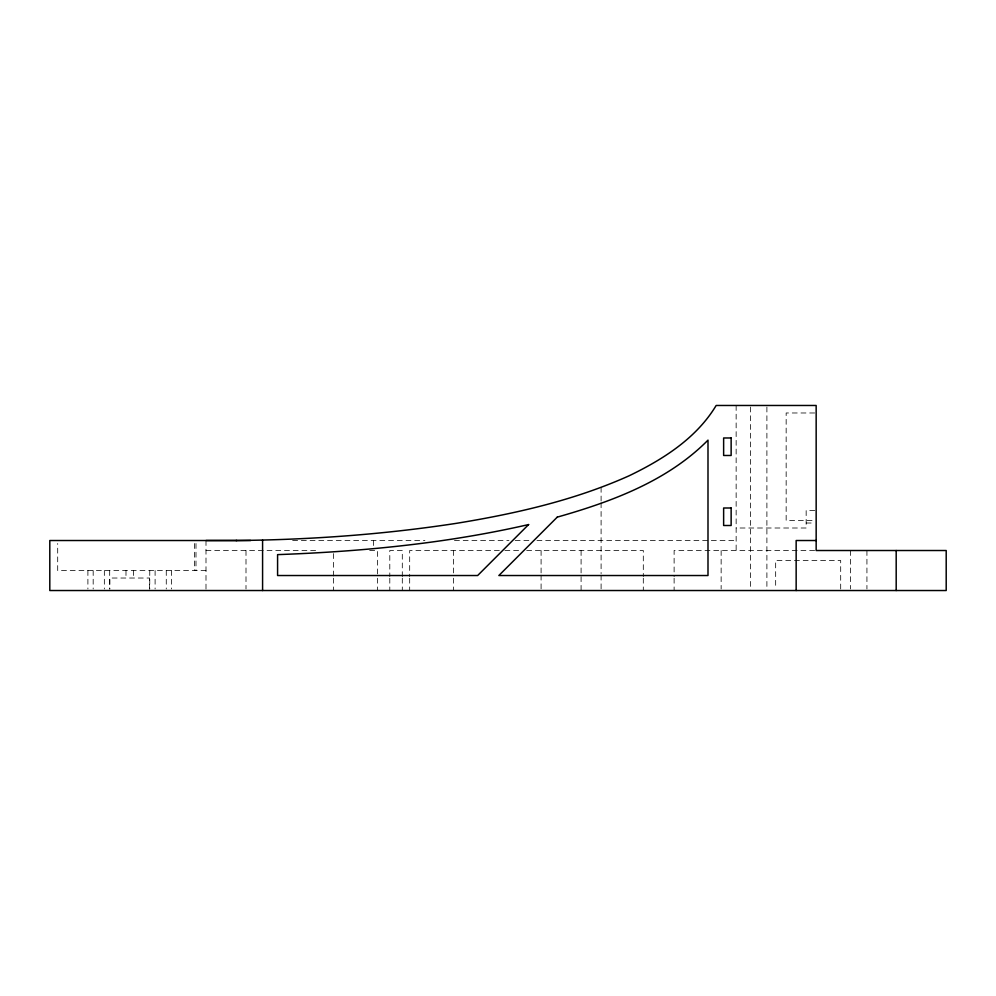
<?xml version="1.0" encoding="UTF-8"?>
<svg xmlns="http://www.w3.org/2000/svg" width="996" height="996" viewBox="0 0 996 996"><rect width="100%" height="100%" fill="white"/><g stroke="black" fill="none" stroke-linecap="round" stroke-linejoin="round"><path stroke-width="0.75" stroke-dasharray="4.98 3.74" d="M814.666 412.979L786.155 412.979L786.155 520.51L814.74 520.51M814.74 510.5L806.162 510.5L806.162 528.005L736.144 528.005M806.162 523.012L814.74 523.012M292.637 540.517L424.931 540.517M454.462 540.517L508.956 540.517M515.156 540.517L530.744 540.517M536.944 540.517L736.144 540.517M205.998 550.514L317.973 550.514M369.69 550.514L377.422 550.514L377.422 576.672M499.345 550.514L409.68 550.514L409.68 576.672M504.885 550.514L520.983 550.514M526.66 550.514L643.304 550.514L643.304 576.672M814.628 550.514L674.118 550.514L674.118 576.672M205.998 570.521L57.693 570.521L57.693 543.517M866.931 550.514L866.931 588.985M850.422 550.514L850.422 588.985M840.686 589.022L840.686 560.511L775.66 560.511L775.66 589.022M766.895 407.028L766.895 590.528M750.399 407.028L750.399 590.528M736.144 405.472L736.144 550.514M721.141 550.514L721.141 588.985M674.118 578.215L674.118 590.528M643.304 578.215L643.304 590.528M601.098 487.33L601.098 501.2M601.098 502.743L601.098 573.596M601.098 575.14L601.098 588.985M581.091 550.514L581.091 590.528M541.089 550.514L541.089 573.596M541.089 575.14L541.089 588.985M453.566 550.514L453.566 576.672M453.566 578.215L453.566 590.528M409.68 578.215L409.68 590.528M402.297 576.672L402.297 550.514L389.797 550.514L389.797 576.672M402.297 578.215L402.297 590.528M389.797 578.215L389.797 590.528M377.422 578.215L377.422 590.528M373.537 540.517L373.537 549.082M333.523 553.589L333.523 576.672M333.523 578.215L333.523 590.528M246 550.514L246 588.985M205.998 540.517L205.998 590.528M195.988 543.517L195.988 570.521M194.444 543.517L194.444 570.521M171.536 570.521L171.536 588.985M166.27 570.521L166.27 588.985M155.102 570.521L155.102 588.985M149.761 570.521L149.761 588.985M149.599 589.134L149.599 578.029L109.834 578.029L109.834 589.134M133.452 570.521L133.464 578.029M125.994 570.521L125.982 578.029M109.684 570.521L109.684 588.985M104.343 570.521L104.343 588.985M93.176 570.521L93.176 588.985M87.897 570.521L87.897 588.985"/><path stroke-width="1.49" d="M236.002 540.517C309.793 539.807 383.585 534.516 456.542 523.311C515.53 513.675 574.443 500.316 629.186 475.752C662.95 459.455 696.416 438.327 716.161 405.472L816.16 405.472L816.16 550.514L946.2 550.514L946.2 590.528L49.8 590.528L49.8 540.517L250.643 540.517M205.998 540.517L236.886 540.492M816.16 540.517L796.153 540.517L796.153 590.528M896.188 550.514L896.188 590.528M262.583 540.056L262.583 590.528M528.615 524.556L477.644 575.526L277.585 575.526L277.585 554.623C361.872 551.585 446.295 543.442 528.615 524.556M557.25 517.136L498.859 575.526L707.994 575.526L707.994 440.132C667.507 481.08 611.581 501.71 557.25 517.136M731.139 437.979L723.631 437.979L723.631 455.483L731.139 455.483L731.139 437.979M731.139 507.997L723.631 507.997L723.631 525.502L731.139 525.502L731.139 507.997"/></g></svg>
